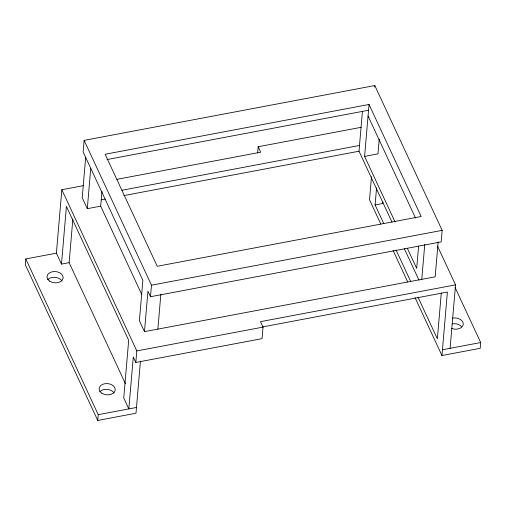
<?xml version="1.0" encoding="UTF-8"?>
<svg xmlns="http://www.w3.org/2000/svg" width="506" height="506" viewBox="0 0 506 506"><rect width="100%" height="100%" fill="white"/><g stroke="black" fill="none" stroke-linecap="round" stroke-linejoin="round"><path stroke-width="0.76" d="M83.585 185.613L61.833 189.712L56.394 253.164L25.793 258.939L25.3 264.708L97.734 420.448L135.981 413.231L140.453 361.056M72.864 219.003L69.126 262.652L61.473 264.094L66.419 206.41L128.688 340.291L123.742 397.975L128.828 408.905L133.28 356.989L135.823 362.454L262.032 338.653L263.025 327.116L260.482 321.652L455.539 284.859L437.481 246.024M144.482 331.639L147.942 291.26L150.484 296.725L441.162 241.9L442.155 230.363L374.801 85.552L84.122 140.377L83.136 151.914L142.863 280.33L139.397 320.709L144.482 331.639L435.16 276.814L438.158 241.874M85.678 157.379L82.212 197.757L87.298 208.687L100.681 206.163L101.946 191.407M87.298 208.687L90.757 168.308M97.734 420.448L98.227 414.68L25.793 258.939M135.823 362.454L136.81 350.917L61.833 189.712M150.484 296.725L151.477 285.188L84.122 140.377M157.872 329.115L160.864 294.169M257.649 152.894L258.174 146.74L361.202 127.31M391.979 222.109L359.013 151.224L362.435 111.295M395.116 222.033L364.586 156.386L369.038 104.47L105.134 154.248L157.239 266.27L421.144 216.498L369.038 104.47M374.668 87.089L374.801 85.552M371.499 176.708L369.525 199.781L380.822 224.076M379.241 139.112L377.976 153.862L364.586 156.386M383.757 223.557L375.098 204.943L376.572 187.796M382.884 201.945L382.751 203.501L375.098 204.943M418.62 245.891L416.691 268.414L407.4 248.433M421.776 279.344L424.768 244.398M441.314 292.835L437.367 338.824L418.057 297.3M455.115 287.534L480.7 342.543L480.207 348.311L441.959 355.522L447.399 292.07L262.31 326.977M450.1 348.311L455.539 284.859M106.968 159.573L368.545 110.238M116.994 179.314L260.716 152.205L258.174 146.74M121.99 190.256L359.507 145.456M101.314 199.832L105.197 199.098M123.825 195.588L359.013 151.224M151.477 285.188L442.155 230.363M136.81 350.917L263.025 327.116M98.227 414.68L136.475 407.463M442.453 349.754L480.7 342.543M368.052 116.007L415.508 218.042M404.294 248.598L418.949 280.096M396.078 250.046L410.733 281.551M393.111 250.508L407.735 281.937M415.046 297.654L441.959 355.522M100.681 206.163L141.832 294.637M69.126 262.652L125.399 383.649M56.394 253.164L61.473 264.094M99.827 391.726A8.077 5.629 4.9 0 1 107.272 389.38A8.077 5.629 4.9 0 1 114.09 393.067M47.722 279.698A8.077 5.629 4.9 0 1 55.167 277.358A8.077 5.629 4.9 0 1 61.991 281.045M452.693 318.103A8.077 5.629 4.9 0 1 463.275 324.327A8.077 5.629 4.9 0 1 451.624 328.451M452.2 323.872A8.077 5.629 4.9 0 1 461.472 326.528M101.832 393.194A8.077 5.629 4.9 0 0 115.083 390.695A8.077 5.629 4.9 0 0 104.647 383.75A8.077 5.629 4.9 0 0 101.832 393.194M49.733 281.172A8.077 5.629 4.9 0 0 62.978 278.673A8.077 5.629 4.9 0 0 52.542 271.722A8.077 5.629 4.9 0 0 49.733 281.172"/></g></svg>
